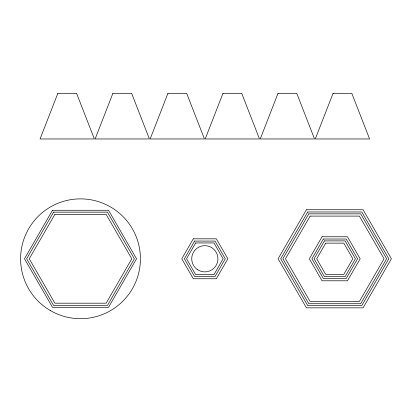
<?xml version="1.0" encoding="UTF-8"?>
<svg xmlns="http://www.w3.org/2000/svg" width="412" height="412" viewBox="0 0 412 412"><rect width="100%" height="100%" fill="white"/><g stroke="black" fill="none" stroke-linecap="round" stroke-linejoin="round"><path stroke-width="0.62" d="M57.855 93.303L40.072 138.962L94.363 138.962L76.581 93.303L57.855 93.303M112.898 93.303L95.115 138.962L149.407 138.962L131.624 93.303L112.898 93.303M167.942 93.303L150.159 138.962L204.45 138.962L186.667 93.303L167.942 93.303M222.985 93.303L205.202 138.962L259.493 138.962L241.71 93.303L222.985 93.303M278.028 93.303L260.245 138.962L314.536 138.962L296.753 93.303L278.028 93.303M333.071 93.303L315.288 138.962L369.579 138.962L351.797 93.303L333.071 93.303M52.499 210.269L24.488 258.782L52.499 307.301L108.521 307.301L136.537 258.782L108.521 210.269L52.499 210.269M53.581 212.139L26.651 258.782L53.581 305.431L107.444 305.431L134.374 258.782L107.444 212.139L53.581 212.139M54.878 214.384L29.242 258.782L54.878 303.186L106.147 303.186L131.778 258.782L106.147 214.384L54.878 214.384M193.305 238.826L181.78 258.782L193.305 278.744L216.352 278.744L227.872 258.782L216.352 238.826L193.305 238.826M194.598 241.072L184.375 258.782L194.598 276.498L215.054 276.498L225.276 258.782L215.054 241.072L194.598 241.072M195.679 242.946L186.538 258.782L195.679 274.624L213.972 274.624L223.119 258.782L213.972 242.946L195.679 242.946M306.435 209.734L278.115 258.782L306.435 307.836L363.08 307.836L391.4 258.782L363.08 209.734L306.435 209.734M307.733 211.979L280.711 258.782L307.733 305.591L361.782 305.591L388.804 258.782L361.782 211.979L307.733 211.979M308.815 213.849L282.874 258.782L308.815 303.721L360.701 303.721L386.641 258.782L360.701 213.849L308.815 213.849M310.112 216.099L285.464 258.782L310.112 301.471L359.403 301.471L384.051 258.782L359.403 216.099L310.112 216.099M322.05 236.771L309.34 258.782L322.05 280.799L347.465 280.799L360.176 258.782L347.465 236.771L322.05 236.771M323.348 239.022L311.936 258.782L323.348 278.548L346.168 278.548L357.58 258.782L346.168 239.022L323.348 239.022M324.429 240.891L314.099 258.782L324.429 276.679L345.091 276.679L355.417 258.782L345.091 240.891L324.429 240.891M325.727 243.137L316.689 258.782L325.727 274.433L343.793 274.433L352.827 258.782L343.793 243.137L325.727 243.137M197.281 269.5A13.107 13.107 0 0 0 217.881 259.962A13.107 13.107 0 0 0 199.32 246.891A13.107 13.107 0 0 0 197.281 269.5M50.558 310.669A59.91 59.91 0 0 0 140.42 258.782A59.91 59.91 0 0 0 50.558 206.901A59.91 59.91 0 0 0 50.558 310.669"/></g></svg>
